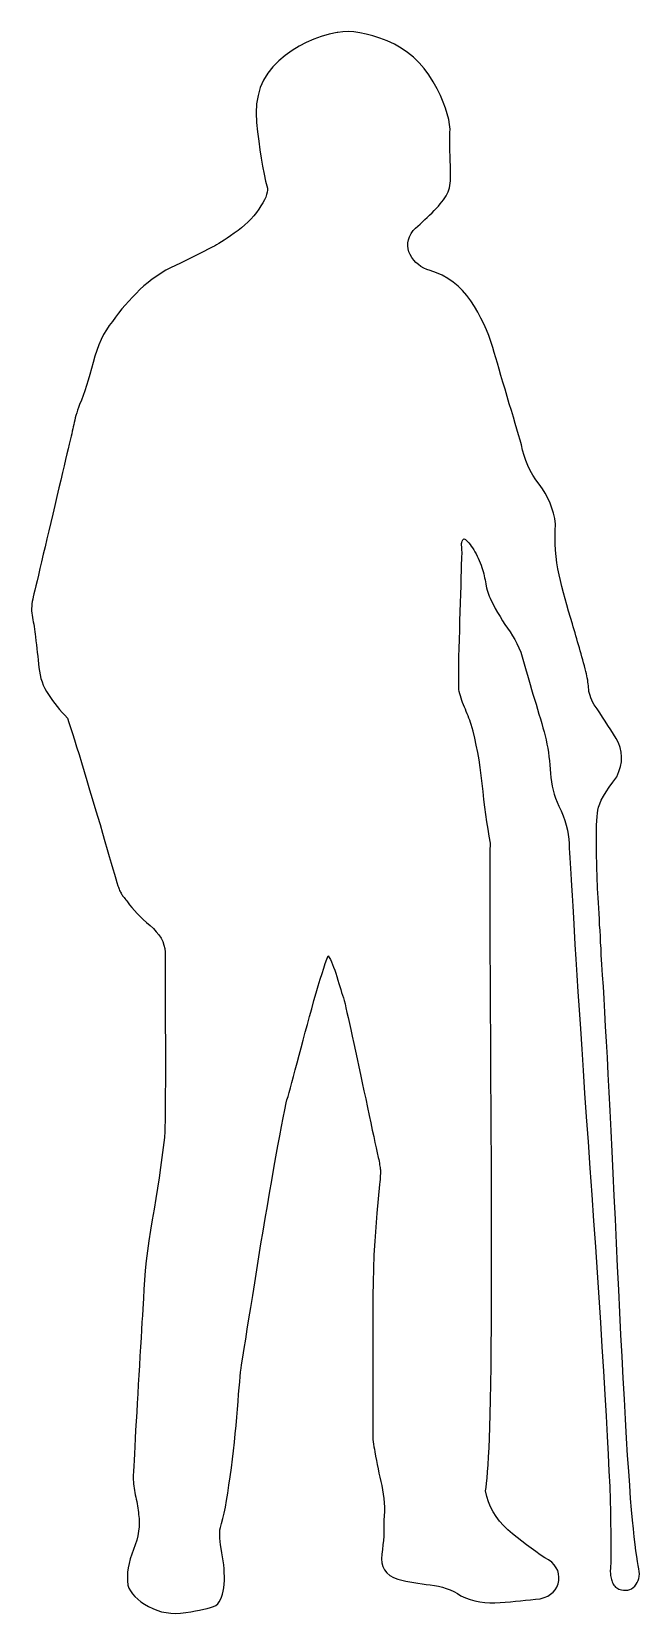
# Model space of a CAD drawing. Extents: x -1939 to 1679, y -719 to 928.
# Drawn here: x -886 to -266, y -719 to 893 of the extents above; entities that cross this region are included whole.
import ezdxf

# ---------------------------------------------------------------- set-up
doc = ezdxf.new("R2010")
doc.units = 0
doc.header["$LTSCALE"] = 20
doc.layers.add('_____1', color=7, linetype='CONTINUOUS')

msp = doc.modelspace()

# ---------------------------------------------------------------- linework, layer by layer
at = {"layer": '_____1', "color": 0, "linetype": 'CONTINUOUS', "flags": 128}
msp.add_lwpolyline([(-574.5, 891.9), (-582.7, 890.2), (-590.7, 888), (-598.4, 885.2), (-606, 881.9), (-613.3, 878), (-620.4, 873.6), (-627.4, 868.6), (-634, 863.1), (-640.2, 857.1), (-645.3, 850.5), (-649.6, 843.5), (-652.9, 835.9), (-655.2, 827.8), (-656.6, 819.2), (-657.1, 810), (-656.6, 800.4), (-655.6, 790.7), (-654.5, 781.3), (-653.3, 772.4), (-652, 763.8), (-650.6, 755.6), (-649.1, 747.7), (-647.5, 740.3), (-645.7, 733.2), (-645.7, 733.2), (-645.7, 733.2), (-645.7, 731.2), (-645.9, 729.1), (-646.5, 726.7), (-647.4, 724.2), (-648.7, 721.4), (-650.3, 718.4), (-652.2, 715.3), (-654.4, 711.9), (-656.9, 708.5), (-659.6, 705.2), (-662.4, 701.9), (-665.5, 698.8), (-668.7, 695.8), (-672.1, 692.9), (-675.6, 690.1), (-679.4, 687.3), (-683.1, 684.8), (-686.5, 682.5), (-689.6, 680.4), (-692.5, 678.5), (-695.2, 676.9), (-697.5, 675.5), (-699.6, 674.3), (-701.4, 673.4), (-701.4, 673.4), (-701.4, 673.4), (-705.9, 671.1), (-710.4, 668.7), (-715.1, 666.4), (-719.8, 664), (-724.6, 661.7), (-729.4, 659.3), (-734.4, 657), (-739.4, 654.6), (-744.4, 652.2), (-749.2, 649.6), (-753.9, 646.8), (-758.5, 643.8), (-763, 640.6), (-767.3, 637.2), (-771.5, 633.7), (-775.6, 630), (-779.5, 626.1), (-783.3, 622.2), (-787, 618.3), (-790.6, 614.2), (-794.1, 610.2), (-797.4, 606), (-800.6, 601.8), (-803.7, 597.5), (-803.7, 597.5), (-803.7, 597.5), (-806.9, 593.4), (-809.8, 588.9), (-812.6, 584.1), (-815.1, 579), (-817.5, 573.7), (-819.6, 568), (-821.5, 562), (-823.3, 555.7), (-824.9, 549.4), (-826.6, 543.4), (-828.3, 537.7), (-830, 532.2), (-831.7, 526.9), (-833.5, 522), (-835.3, 517.2), (-837.1, 512.8), (-837.1, 512.8), (-837.1, 512.8), (-838.2, 509.9), (-839.1, 507.1), (-840, 504.4), (-840.8, 501.8), (-841.5, 499.3), (-842.1, 496.9), (-842.7, 494.6), (-843.1, 492.4), (-843.6, 490.2), (-844.1, 488), (-844.6, 485.6), (-845.1, 483.1), (-845.7, 480.6), (-846.4, 477.9), (-847.1, 475.2), (-847.8, 472.3), (-847.8, 472.3), (-847.8, 472.3), (-848.9, 467.8), (-850.1, 462.6), (-851.4, 456.9), (-852.9, 450.5), (-854.6, 443.5), (-856.4, 435.9), (-858.3, 427.8), (-860.4, 419), (-862.5, 410), (-864.5, 401.2), (-866.6, 392.6), (-868.5, 384.2), (-870.5, 376), (-872.3, 368), (-874.2, 360.3), (-875.9, 352.7), (-877.6, 345.6), (-879.1, 339.1), (-880.5, 333.3), (-881.7, 328.2), (-882.7, 323.8), (-883.6, 320), (-884.3, 317), (-884.9, 314.6), (-884.9, 314.6), (-884.9, 314.6), (-885.3, 312.1), (-885.7, 309.8), (-885.9, 307.4), (-886, 305), (-886, 302.7), (-885.8, 300.4), (-885.6, 298.2), (-885.2, 295.9), (-884.7, 293.6), (-884.3, 291.3), (-883.9, 288.9), (-883.5, 286.5), (-883.2, 283.9), (-882.8, 281.4), (-882.5, 278.7), (-882.2, 276), (-882.2, 276), (-882.2, 276), (-881.7, 272), (-881.2, 268.1), (-880.7, 264.1), (-880.2, 260.2), (-879.8, 256.3), (-879.3, 252.4), (-878.9, 248.6), (-878.6, 244.8), (-878.1, 241), (-877.4, 237.3), (-876.5, 233.7), (-875.4, 230.3), (-874.1, 226.9), (-872.6, 223.6), (-870.8, 220.4), (-868.9, 217.3), (-866.8, 214.3), (-864.6, 211.2), (-862.3, 208.2), (-859.9, 205.2), (-857.5, 202.2), (-854.9, 199.2), (-852.2, 196.2), (-849.5, 193.2), (-849.5, 193.2), (-849.5, 193.2), (-848, 188.7), (-846.3, 183.6), (-844.4, 177.8), (-842.4, 171.3), (-840.1, 164.2), (-837.7, 156.4), (-835.2, 148), (-832.4, 138.9), (-829.6, 129.6), (-826.9, 120.4), (-824.2, 111.3), (-821.5, 102.3), (-818.9, 93.5), (-816.3, 84.8), (-813.8, 76.2), (-811.4, 67.7), (-809, 59.6), (-806.9, 52.2), (-804.9, 45.6), (-803.2, 39.6), (-801.6, 34.3), (-800.2, 29.7), (-799, 25.7), (-798, 22.5), (-798, 22.5), (-798, 22.5), (-797.6, 21.2), (-797.2, 20), (-796.7, 18.9), (-796.3, 17.8), (-795.8, 16.7), (-795.3, 15.8), (-794.8, 14.8), (-794.3, 14), (-793.8, 13.1), (-793.2, 12.2), (-792.5, 11.3), (-791.7, 10.4), (-791, 9.4), (-790.1, 8.3), (-789.2, 7.3), (-788.2, 6.1), (-788.2, 6.1), (-788.2, 6.1), (-786.1, 3.2), (-783.7, 0.2), (-781.1, -2.8), (-778.4, -5.8), (-775.4, -8.8), (-772.3, -11.8), (-768.9, -14.9), (-765.3, -18), (-761.9, -21.1), (-758.9, -24.3), (-756.3, -27.6), (-754.1, -31), (-752.4, -34.4), (-751.1, -37.9), (-750.2, -41.5), (-749.8, -45.1), (-749.8, -45.1), (-749.8, -45.1), (-749.8, -47), (-749.8, -49.2), (-749.8, -51.6), (-749.8, -54.2), (-749.8, -57.2), (-749.8, -60.4), (-749.8, -63.9), (-749.8, -67.6), (-749.8, -71.7), (-749.8, -76.1), (-749.8, -81), (-749.8, -86.2), (-749.8, -91.9), (-749.7, -97.9), (-749.7, -104.3), (-749.7, -111.1), (-749.7, -118.1), (-749.7, -125.1), (-749.6, -132.1), (-749.6, -139.2), (-749.6, -146.2), (-749.6, -153.2), (-749.6, -160.2), (-749.6, -167.2), (-749.6, -174.1), (-749.6, -180.5), (-749.7, -186.6), (-749.7, -192.3), (-749.7, -197.5), (-749.8, -202.4), (-749.8, -207), (-749.9, -211.1), (-750, -214.9), (-750, -218.4), (-750.1, -221.7), (-750.2, -224.7), (-750.2, -227.4), (-750.3, -229.9), (-750.4, -232.1), (-750.5, -234), (-750.5, -234), (-750.5, -234), (-751.8, -244.2), (-753.1, -254.4), (-754.6, -264.7), (-756.1, -275.1), (-757.7, -285.7), (-759.4, -296.3), (-761.2, -307), (-763, -317.9), (-764.8, -328.6), (-766.4, -339.2), (-767.8, -349.5), (-769.1, -359.7), (-770.1, -369.6), (-771, -379.3), (-771.7, -388.7), (-772.1, -398), (-772.1, -398), (-772.1, -398), (-772.4, -403.1), (-772.7, -408.9), (-773.1, -415.3), (-773.5, -422.3), (-773.9, -429.9), (-774.4, -438.2), (-775, -447.2), (-775.6, -456.7), (-776.1, -466.5), (-776.7, -476.2), (-777.3, -485.8), (-777.9, -495.3), (-778.4, -504.7), (-778.9, -514), (-779.5, -523.1), (-780, -532.2), (-780.5, -540.8), (-780.9, -548.8), (-781.3, -556.2), (-781.6, -562.8), (-781.9, -568.8), (-782.2, -574.1), (-782.4, -578.8), (-782.5, -582.8), (-782.5, -582.8), (-782.5, -582.8), (-782.3, -584.9), (-782.1, -587.1), (-781.9, -589.2), (-781.5, -591.4), (-781.2, -593.7), (-780.8, -595.9), (-780.3, -598.2), (-779.8, -600.4), (-779.3, -602.7), (-778.9, -605), (-778.4, -607.2), (-778.1, -609.5), (-777.7, -611.7), (-777.4, -613.9), (-777.1, -616.1), (-776.9, -618.3), (-776.9, -618.3), (-776.9, -618.3), (-776.4, -622.4), (-776.3, -626.6), (-776.5, -630.9), (-777, -635.3), (-777.8, -639.8), (-778.9, -644.4), (-780.4, -649.1), (-782.2, -653.9), (-783.9, -658.7), (-785.4, -663.4), (-786.6, -668.1), (-787.5, -672.6), (-788.1, -677.1), (-788.4, -681.5), (-788.4, -685.8), (-788, -690.1), (-788, -690.1), (-788, -690.1), (-786.8, -693.1), (-785.2, -696.1), (-783.1, -699), (-780.7, -701.8), (-777.8, -704.5), (-774.6, -707.1), (-771, -709.5), (-766.9, -711.9), (-762.6, -714.1), (-758.2, -715.8), (-753.6, -717.2), (-748.9, -718.1), (-744.1, -718.7), (-739.2, -718.9), (-734.1, -718.7), (-728.9, -718.2), (-723.8, -717.4), (-719, -716.5), (-714.7, -715.7), (-710.6, -714.8), (-707, -713.9), (-703.6, -713), (-700.7, -712), (-698.1, -711), (-698.1, -711), (-698.1, -711), (-696.3, -709.2), (-694.8, -707.2), (-693.4, -704.9), (-692.3, -702.4), (-691.3, -699.5), (-690.6, -696.4), (-690, -693), (-689.7, -689.3), (-689.5, -685.4), (-689.5, -681.5), (-689.6, -677.6), (-689.8, -673.6), (-690.2, -669.5), (-690.7, -665.4), (-691.3, -661.3), (-692.1, -657.1), (-692.8, -653), (-693.4, -649.1), (-693.9, -645.6), (-694.1, -642.2), (-694.2, -639.2), (-694.2, -636.4), (-694, -633.9), (-693.6, -631.6), (-693.6, -631.6), (-693.6, -631.6), (-692.3, -627.3), (-691.1, -622.3), (-689.8, -616.8), (-688.5, -610.6), (-687.3, -603.8), (-686, -596.4), (-684.8, -588.3), (-683.6, -579.7), (-682.4, -570.7), (-681.3, -561.9), (-680.3, -553.2), (-679.3, -544.5), (-678.4, -536), (-677.6, -527.5), (-676.9, -519.1), (-676.2, -510.8), (-675.6, -502.9), (-675.1, -495.7), (-674.5, -489), (-673.9, -483.1), (-673.4, -477.7), (-672.9, -473.1), (-672.4, -469), (-671.9, -465.7), (-671.9, -465.7), (-671.9, -465.7), (-670.6, -457.7), (-669.2, -449), (-667.7, -439.6), (-666.1, -429.5), (-664.4, -418.7), (-662.6, -407.2), (-660.6, -395), (-658.6, -382.1), (-656.5, -368.8), (-654.3, -355.6), (-652.2, -342.5), (-650, -329.4), (-647.8, -316.4), (-645.6, -303.5), (-643.4, -290.6), (-641.2, -277.7), (-639, -265.3), (-636.9, -253.6), (-634.9, -242.6), (-633, -232.3), (-631.3, -222.8), (-629.6, -214), (-628, -205.9), (-626.6, -198.6), (-626.6, -198.6), (-626.6, -198.6), (-625.7, -195.7), (-624.6, -192.2), (-623.4, -188.1), (-622.1, -183.3), (-620.6, -177.9), (-619, -171.9), (-617.3, -165.2), (-615.4, -157.9), (-613.4, -150.2), (-611.3, -142.5), (-609.2, -134.7), (-607.1, -126.8), (-604.9, -118.9), (-602.7, -110.8), (-600.5, -102.8), (-598.2, -94.6), (-595.9, -86.7), (-593.8, -79.5), (-591.8, -72.8), (-589.9, -66.8), (-588.2, -61.4), (-586.6, -56.6), (-585.1, -52.4), (-583.7, -48.8), (-583.7, -48.8), (-583.7, -48.8), (-582.6, -50.7), (-581.4, -52.7), (-580.3, -55.1), (-579.2, -57.6), (-578.1, -60.4), (-577, -63.4), (-576, -66.6), (-574.9, -70.1), (-573.9, -73.6), (-572.9, -77), (-571.9, -80.2), (-570.9, -83.3), (-570, -86.3), (-569.1, -89.1), (-568.2, -91.8), (-567.3, -94.4), (-567.3, -94.4), (-567.3, -94.4), (-566.5, -97.9), (-565.6, -102), (-564.5, -106.7), (-563.4, -111.9), (-562.1, -117.7), (-560.7, -124), (-559.2, -130.9), (-557.6, -138.3), (-555.9, -146.1), (-554.2, -154), (-552.5, -162), (-550.7, -170), (-549, -178.2), (-547.2, -186.5), (-545.4, -194.8), (-543.6, -203.3), (-541.9, -211.5), (-540.2, -219.2), (-538.7, -226.4), (-537.3, -233), (-536, -239.1), (-534.7, -244.7), (-533.6, -249.8), (-532.7, -254.3), (-532.7, -254.3), (-532.7, -254.3), (-532.2, -256.4), (-531.8, -258.3), (-531.5, -260.1), (-531.2, -261.8), (-530.9, -263.3), (-530.8, -264.6), (-530.6, -265.8), (-530.5, -266.9), (-530.5, -268), (-530.5, -269.3), (-530.5, -270.9), (-530.6, -272.7), (-530.7, -274.7), (-530.8, -276.9), (-531, -279.3), (-531.2, -282), (-531.2, -282), (-531.2, -282), (-532.7, -296.5), (-534.1, -311), (-535.2, -325.3), (-536.2, -339.5), (-537, -353.7), (-537.5, -367.7), (-537.9, -381.6), (-538.1, -395.5), (-538.1, -409.4), (-538.2, -423.7), (-538.2, -438.2), (-538.2, -453.1), (-538.3, -468.3), (-538.3, -483.8), (-538.2, -499.6), (-538.2, -515.8), (-538.2, -515.8), (-538.2, -515.8), (-538.2, -518.4), (-538.2, -521), (-538.2, -523.6), (-538.2, -526), (-538.2, -528.4), (-538.2, -530.7), (-538.2, -533), (-538.2, -535.1), (-538.2, -537.3), (-538.1, -539.6), (-538, -541.9), (-537.7, -544.2), (-537.4, -546.6), (-537, -549.1), (-536.6, -551.7), (-536, -554.3), (-536, -554.3), (-536, -554.3), (-535.3, -558.7), (-534.5, -563), (-533.6, -567.4), (-532.8, -571.7), (-531.9, -576), (-531, -580.3), (-530, -584.6), (-529.1, -588.8), (-528.2, -593.1), (-527.5, -597.4), (-526.9, -601.8), (-526.6, -606.2), (-526.4, -610.6), (-526.4, -615.1), (-526.5, -619.6), (-526.9, -624.1), (-526.9, -624.1), (-526.9, -624.1), (-526.8, -628), (-526.8, -632), (-526.9, -636.1), (-527.1, -640.3), (-527.4, -644.7), (-527.8, -649.2), (-528.4, -653.9), (-529, -658.6), (-529.3, -663.2), (-528.9, -667.5), (-527.9, -671.3), (-526.2, -674.7), (-523.8, -677.7), (-520.8, -680.3), (-517, -682.4), (-512.6, -684.2), (-512.6, -684.2), (-512.6, -684.2), (-508.6, -685.2), (-504.5, -686.1), (-500.5, -686.9), (-496.3, -687.6), (-492.2, -688.3), (-488, -688.9), (-483.8, -689.4), (-479.6, -689.8), (-475.4, -690.4), (-471.3, -691.2), (-467.2, -692.2), (-463.3, -693.5), (-459.4, -695), (-455.6, -696.8), (-451.9, -698.8), (-448.3, -701.1), (-448.3, -701.1), (-448.3, -701.1), (-443.6, -703.1), (-438.9, -704.8), (-434, -706.1), (-429, -707.1), (-424, -707.8), (-418.9, -708.2), (-413.7, -708.3), (-408.4, -708), (-403.1, -707.6), (-397.8, -707.1), (-392.6, -706.6), (-387.5, -706.1), (-382.4, -705.6), (-377.4, -705.1), (-372.4, -704.5), (-367.5, -704), (-367.5, -704), (-367.5, -704), (-363.5, -702.8), (-359.9, -701.3), (-356.9, -699.5), (-354.3, -697.4), (-352.1, -694.9), (-350.5, -692.1), (-349.3, -689), (-348.6, -685.5), (-348.4, -681.9), (-348.7, -678.6), (-349.7, -675.4), (-351.1, -672.4), (-353.2, -669.6), (-355.8, -666.9), (-359, -664.5), (-362.7, -662.2), (-362.7, -662.2), (-362.7, -662.2), (-367.4, -659.2), (-372.1, -656), (-376.8, -652.6), (-381.5, -649.2), (-386.2, -645.5), (-390.9, -641.7), (-395.7, -637.8), (-400.4, -633.7), (-404.9, -629.5), (-409, -625), (-412.5, -620.3), (-415.6, -615.5), (-418.2, -610.5), (-420.3, -605.2), (-422, -599.8), (-423.2, -594.1), (-423.2, -594.1), (-423.2, -594.1), (-422.6, -590.7), (-422.1, -586.3), (-421.6, -581), (-421.1, -574.7), (-420.7, -567.5), (-420.2, -559.4), (-419.7, -550.4), (-419.2, -540.4), (-418.8, -529.1), (-418.4, -516.1), (-418.1, -501.5), (-417.8, -485.2), (-417.6, -467.3), (-417.4, -447.6), (-417.2, -426.3), (-417.2, -403.4), (-417.1, -379.4), (-417.1, -355.2), (-417.1, -330.6), (-417.1, -305.6), (-417.2, -280.4), (-417.3, -254.8), (-417.4, -228.9), (-417.6, -202.7), (-417.7, -176.9), (-417.9, -152.5), (-418, -129.2), (-418.1, -107.2), (-418.2, -86.5), (-418.3, -67.1), (-418.4, -48.9), (-418.4, -32), (-418.5, -16.2), (-418.5, -1.4), (-418.5, 12.4), (-418.5, 25.1), (-418.5, 36.8), (-418.4, 47.6), (-418.4, 57.3), (-418.3, 65.9), (-418.3, 65.9), (-418.3, 65.9), (-419.5, 72.9), (-420.7, 80.1), (-421.8, 87.5), (-422.9, 95), (-423.9, 102.7), (-424.9, 110.5), (-425.8, 118.5), (-426.7, 126.7), (-427.6, 134.9), (-428.7, 142.9), (-429.9, 150.7), (-431.2, 158.3), (-432.7, 165.7), (-434.3, 172.9), (-436, 179.9), (-437.8, 186.7), (-437.8, 186.7), (-437.8, 186.7), (-438.6, 188.9), (-439.4, 191.1), (-440.2, 193.4), (-441.1, 195.6), (-442, 197.8), (-442.9, 200.1), (-443.8, 202.3), (-444.8, 204.6), (-445.8, 206.8), (-446.7, 209.1), (-447.5, 211.4), (-448.2, 213.6), (-448.9, 215.9), (-449.4, 218.1), (-450, 220.4), (-450.4, 222.6), (-450.4, 222.6), (-450.4, 222.6), (-450.5, 228.2), (-450.6, 234.4), (-450.6, 241), (-450.5, 248.3), (-450.4, 256.1), (-450.2, 264.4), (-449.9, 273.3), (-449.6, 282.8), (-449.3, 292.4), (-449, 301.7), (-448.7, 310.8), (-448.4, 319.5), (-448.2, 328), (-448, 336.1), (-447.9, 344), (-447.7, 351.6), (-447.7, 351.6), (-447.7, 351.6), (-447.5, 353.9), (-447.4, 356.2), (-447.3, 358.3), (-447.2, 360.4), (-447.2, 362.4), (-447.3, 364.4), (-447.4, 366.2), (-447.5, 368), (-447.6, 369.6), (-447.6, 371.1), (-447.5, 372.4), (-447.2, 373.5), (-446.8, 374.4), (-446.3, 375.1), (-445.7, 375.7), (-445, 376), (-445, 376), (-445, 376), (-443.8, 375.2), (-442.6, 374.2), (-441.4, 373.1), (-440.2, 371.8), (-439, 370.3), (-437.8, 368.6), (-436.6, 366.8), (-435.3, 364.9), (-434.1, 362.8), (-432.9, 360.7), (-431.8, 358.5), (-430.7, 356.3), (-429.7, 354), (-428.7, 351.6), (-427.8, 349.2), (-426.9, 346.7), (-426.9, 346.7), (-426.9, 346.7), (-426.3, 344.7), (-425.7, 342.6), (-425.1, 340.5), (-424.6, 338.4), (-424.2, 336.3), (-423.7, 334.2), (-423.3, 332.1), (-423, 330), (-422.6, 327.9), (-422.2, 325.9), (-421.6, 323.8), (-421, 321.8), (-420.3, 319.7), (-419.5, 317.7), (-418.7, 315.7), (-417.7, 313.7), (-417.7, 313.7), (-417.7, 313.7), (-415.5, 309.3), (-413.3, 305), (-410.9, 300.8), (-408.5, 296.7), (-406.1, 292.6), (-403.6, 288.7), (-401, 284.8), (-398.3, 281.1), (-395.8, 277.3), (-393.4, 273.3), (-391.2, 269.2), (-389.2, 264.9), (-387.4, 260.4), (-385.8, 255.8), (-384.4, 251), (-383.1, 246.1), (-383.1, 246.1), (-383.1, 246.1), (-381.9, 241.6), (-380.6, 237), (-379.2, 232.3), (-377.8, 227.5), (-376.4, 222.6), (-374.9, 217.7), (-373.4, 212.6), (-371.8, 207.4), (-370.2, 202.3), (-368.8, 197.3), (-367.3, 192.5), (-366, 187.9), (-364.8, 183.5), (-363.6, 179.2), (-362.5, 175.1), (-361.5, 171.1), (-361.5, 171.1), (-361.5, 171.1), (-360.6, 166.9), (-359.9, 162.7), (-359.2, 158.4), (-358.6, 154.2), (-358.1, 149.9), (-357.6, 145.6), (-357.2, 141.3), (-356.9, 137), (-356.6, 132.7), (-356, 128.4), (-355.2, 124.1), (-354.3, 120), (-353.2, 115.8), (-351.8, 111.7), (-350.3, 107.6), (-348.6, 103.6), (-348.6, 103.6), (-348.6, 103.6), (-346.3, 98.7), (-344.2, 93.7), (-342.4, 88.9), (-341, 84.1), (-339.8, 79.3), (-338.9, 74.6), (-338.3, 70), (-338.1, 65.4), (-337.9, 60.7), (-337.7, 55.9), (-337.4, 50.8), (-337.1, 45.5), (-336.8, 40.1), (-336.4, 34.5), (-335.9, 28.6), (-335.5, 22.6), (-335.5, 22.6), (-335.5, 22.6), (-334.9, 12.7), (-334.3, 1.7), (-333.7, -10.3), (-332.9, -23.3), (-332.1, -37.3), (-331.1, -52.4), (-330.1, -68.5), (-329, -85.6), (-327.9, -103.8), (-326.6, -123.2), (-325.2, -143.9), (-323.7, -165.7), (-322.2, -188.8), (-320.5, -213), (-318.7, -238.5), (-316.9, -265.2), (-315, -292.3), (-313.1, -319), (-311.3, -345.4), (-309.6, -371.5), (-307.9, -397.2), (-306.2, -422.5), (-304.6, -447.5), (-303.1, -472.2), (-301.6, -495.9), (-300.3, -517.9), (-299.2, -538.3), (-298.2, -557), (-297.4, -574.1), (-296.7, -589.6), (-296.2, -603.4), (-295.9, -615.6), (-295.7, -626.5), (-295.5, -636.5), (-295.4, -645.5), (-295.4, -653.5), (-295.5, -660.7), (-295.6, -666.9), (-295.8, -672.1), (-296.1, -676.5), (-296.1, -676.5), (-296.1, -676.5), (-296, -677.8), (-295.9, -679.1), (-295.7, -680.4), (-295.5, -681.7), (-295.2, -683), (-294.9, -684.3), (-294.5, -685.6), (-294.1, -686.9), (-293.6, -688.1), (-293, -689.3), (-292.3, -690.3), (-291.5, -691.3), (-290.6, -692.2), (-289.5, -692.9), (-288.4, -693.6), (-287.2, -694.2), (-287.2, -694.2), (-287.2, -694.2), (-284.8, -695), (-282.5, -695.4), (-280.3, -695.4), (-278.3, -695.2), (-276.3, -694.6), (-274.5, -693.8), (-272.8, -692.6), (-271.1, -691.1), (-269.7, -689.3), (-268.5, -687.5), (-267.6, -685.5), (-266.9, -683.4), (-266.5, -681.2), (-266.4, -678.8), (-266.5, -676.3), (-266.9, -673.7), (-266.9, -673.7), (-266.9, -673.7), (-267.6, -670.3), (-268.3, -666.1), (-269.1, -661), (-269.9, -655.2), (-270.7, -648.6), (-271.6, -641.1), (-272.4, -632.8), (-273.4, -623.8), (-274.3, -613.6), (-275.3, -601.9), (-276.3, -588.7), (-277.3, -574), (-278.4, -557.9), (-279.5, -540.3), (-280.6, -521.2), (-281.7, -500.7), (-282.9, -479.2), (-284, -457.3), (-285.2, -435), (-286.3, -412.3), (-287.4, -389.1), (-288.6, -365.6), (-289.7, -341.7), (-290.9, -317.4), (-292, -293.4), (-293.1, -270.3), (-294.1, -248.2), (-295.2, -227.1), (-296.2, -207), (-297.1, -187.8), (-298.1, -169.6), (-299, -152.4), (-299.9, -136.2), (-300.8, -120.8), (-301.6, -106.4), (-302.4, -92.8), (-303.1, -80.2), (-303.9, -68.5), (-304.6, -57.7), (-305.2, -47.8), (-305.2, -47.8), (-305.2, -47.8), (-305.5, -41.5), (-305.9, -35.3), (-306.2, -29.2), (-306.5, -23.2), (-306.9, -17.3), (-307.2, -11.5), (-307.5, -5.8), (-307.9, -0.2), (-308.2, 5.2), (-308.5, 10.3), (-308.7, 15.1), (-309, 19.6), (-309.2, 23.8), (-309.4, 27.7), (-309.5, 31.4), (-309.6, 34.7), (-309.7, 37.9), (-309.8, 41.1), (-309.9, 44.3), (-309.9, 47.5), (-310, 50.8), (-310, 54), (-310.1, 57.2), (-310.1, 60.5), (-310.1, 60.5), (-310.1, 60.5), (-310.2, 67.2), (-310.2, 73.3), (-310.2, 79), (-310, 84.1), (-309.8, 88.8), (-309.6, 92.9), (-309.2, 96.5), (-308.8, 99.5), (-308, 102.5), (-306.8, 105.9), (-305.2, 109.6), (-303, 113.7), (-300.4, 118.1), (-297.2, 122.9), (-293.6, 128.1), (-289.5, 133.6), (-289.5, 133.6), (-289.5, 133.6), (-287.2, 138.8), (-285.6, 143.9), (-284.7, 148.9), (-284.5, 153.8), (-284.9, 158.7), (-285.9, 163.4), (-287.7, 168), (-290.1, 172.6), (-292.9, 177.1), (-295.6, 181.5), (-298.4, 185.8), (-301.2, 190.1), (-304, 194.4), (-306.8, 198.6), (-309.6, 202.7), (-312.4, 206.8), (-312.4, 206.8), (-312.4, 206.8), (-313.7, 209.3), (-314.8, 211.7), (-315.8, 214), (-316.6, 216.3), (-317.3, 218.4), (-317.8, 220.5), (-318.1, 222.5), (-318.3, 224.4), (-318.4, 226.2), (-318.6, 228.1), (-318.8, 230.1), (-319.1, 232.1), (-319.5, 234.2), (-319.9, 236.3), (-320.3, 238.4), (-320.9, 240.7), (-320.9, 240.7), (-320.9, 240.7), (-321.6, 243.7), (-322.5, 246.7), (-323.3, 249.7), (-324.1, 252.8), (-325, 255.8), (-325.8, 258.8), (-326.7, 261.9), (-327.6, 264.9), (-328.5, 267.9), (-329.4, 271), (-330.3, 274), (-331.2, 277.1), (-332, 280.2), (-332.9, 283.2), (-333.8, 286.3), (-334.6, 289.4), (-334.6, 289.4), (-334.6, 289.4), (-336.7, 295.8), (-338.6, 302.2), (-340.5, 308.6), (-342.2, 314.9), (-343.9, 321.1), (-345.4, 327.3), (-346.9, 333.4), (-348.2, 339.4), (-349.4, 345.5), (-350.4, 351.7), (-351.2, 358), (-351.8, 364.4), (-352.1, 370.9), (-352.3, 377.5), (-352.2, 384.2), (-351.9, 391.1), (-351.9, 391.1), (-351.9, 391.1), (-352.7, 396.7), (-353.9, 402.1), (-355.5, 407.4), (-357.4, 412.5), (-359.6, 417.5), (-362.3, 422.4), (-365.2, 427.1), (-368.6, 431.7), (-372, 436.2), (-375.1, 440.9), (-377.8, 445.7), (-380.2, 450.6), (-382.3, 455.7), (-384, 460.9), (-385.5, 466.3), (-386.6, 471.7), (-386.6, 471.7), (-386.6, 471.7), (-388, 476.7), (-389.6, 481.9), (-391.2, 487.6), (-393, 493.6), (-394.9, 499.9), (-396.9, 506.6), (-399, 513.7), (-401.2, 521.2), (-403.4, 528.6), (-405.5, 535.7), (-407.5, 542.5), (-409.4, 548.9), (-411.1, 554.9), (-412.8, 560.6), (-414.4, 566), (-415.9, 571), (-415.9, 571), (-415.9, 571), (-417.8, 577.1), (-420, 583.1), (-422.4, 589.1), (-425.1, 595.1), (-428, 601), (-431.2, 606.9), (-434.6, 612.7), (-438.3, 618.5), (-442.3, 624), (-446.6, 629.1), (-451.3, 633.6), (-456.3, 637.7), (-461.6, 641.3), (-467.3, 644.5), (-473.4, 647.1), (-479.8, 649.3), (-479.8, 649.3), (-479.8, 649.3), (-483.1, 650.5), (-486.2, 651.9), (-489.1, 653.6), (-491.7, 655.5), (-494.2, 657.7), (-496.3, 660.1), (-498.3, 662.7), (-500, 665.6), (-501.4, 668.6), (-502.2, 671.6), (-502.6, 674.6), (-502.5, 677.7), (-501.9, 680.8), (-500.8, 683.9), (-499.2, 687), (-497.1, 690.2), (-497.1, 690.2), (-497.1, 690.2), (-494.7, 692.4), (-492.3, 694.6), (-489.9, 696.8), (-487.5, 699), (-485.1, 701.3), (-482.7, 703.6), (-480.3, 705.9), (-477.8, 708.2), (-475.5, 710.5), (-473.3, 712.8), (-471.2, 715), (-469.4, 717.2), (-467.7, 719.3), (-466.1, 721.4), (-464.7, 723.4), (-463.5, 725.4), (-462.4, 727.4), (-461.5, 729.5), (-460.7, 731.6), (-460.1, 733.8), (-459.6, 736), (-459.2, 738.4), (-459, 740.7), (-458.9, 743.2), (-458.9, 745.7), (-458.9, 748.4), (-459, 751.1), (-459, 754), (-459.1, 757), (-459.2, 760.2), (-459.3, 763.4), (-459.4, 766.8), (-459.5, 770.3), (-459.5, 773.7), (-459.6, 777), (-459.6, 780.3), (-459.6, 783.6), (-459.6, 786.9), (-459.5, 790.1), (-459.4, 793.3), (-459.4, 793.3), (-459.4, 793.3), (-459.9, 798.2), (-460.8, 803.4), (-462.2, 809), (-464.1, 814.9), (-466.5, 821.1), (-469.3, 827.6), (-472.7, 834.4), (-476.6, 841.6), (-480.9, 848.7), (-485.7, 855.2), (-490.9, 861.2), (-496.6, 866.7), (-502.7, 871.6), (-509.2, 876.1), (-516.2, 879.9), (-523.6, 883.3), (-531.1, 886.1), (-538.2, 888.5), (-545, 890.3), (-551.5, 891.6), (-557.5, 892.5), (-563.3, 892.8), (-568.7, 892.7), (-573.7, 892), (-573.7, 892), (-574.5, 891.9), (-574.5, 891.9), (-574.5, 891.9)], close=True, dxfattribs=at)

doc.saveas('drawing.dxf')
